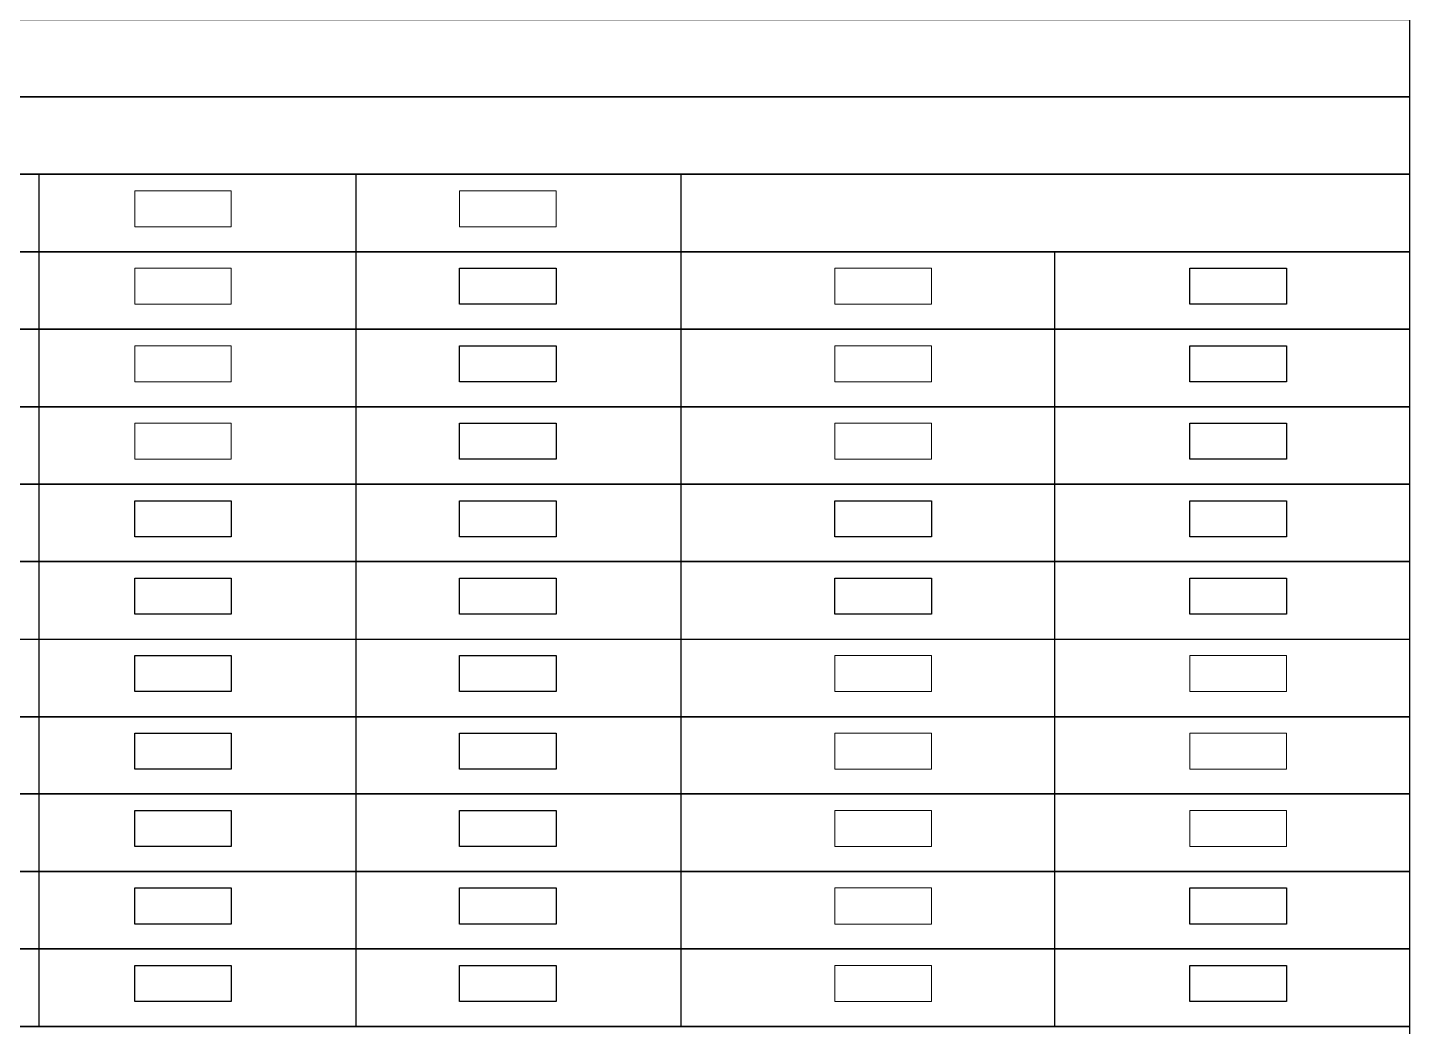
# Model space of a CAD drawing. Header units: millimetres. Extents: x -9481 to -9285, y 28735 to 28829.
# Drawn here: x -9451.51 to -9442.23, y 28769.95 to 28776.66 of the extents above; entities that cross this region are included whole.
import ezdxf

# ---------------------------------------------------------------- set-up
doc = ezdxf.new("R2010")
doc.units = ezdxf.units.MM
for name, color, linetype, lineweight in [('BLK_1_FLR_-1_BATH', 7, 'Continuous', 0), ('BLK_1_FLR_-1_WATER_CLOSET', 7, 'Continuous', 0), ('BLK_1_FLR_-1_WC_BATH', 7, 'Continuous', 0), ('BLK_1_FLR_-2_BATH', 7, 'Continuous', 0), ('BLK_1_FLR_3_CHAJJA', 7, 'Continuous', 0), ('BLK_1_FLR_3_WATER_CLOSET', 7, 'Continuous', 0), ('BLK_1_FLR_4_CHAJJA', 7, 'Continuous', 0)]:
    doc.layers.add(name, color=color, linetype=linetype, lineweight=lineweight)
for name, color, linetype, plot in [('BLK_1_FLR_-1_URINAL', 4, 'Continuous', False), ('BLK_1_FLR_-2_URINAL', 7, 'Continuous', False), ('BLK_1_FLR_-2_WATER_CLOSET', 6, 'Continuous', False), ('BLK_1_FLR_-2_WC_BATH', 7, 'Continuous', False), ('BLK_1_FLR_3_URINAL', 4, 'Continuous', False), ('BLK_1_FLR_3_WC_BATH', 4, 'Continuous', False), ('BLK_1_FLR_4_URINAL', 7, 'Continuous', False), ('BLK_1_FLR_4_WATER_CLOSET', 4, 'Continuous', False)]:
    doc.layers.add(name, color=color, linetype=linetype, plot=plot)
for name, color, linetype, true_color, plot in [('BLK_1_FLR_3_BATH', 7, 'Continuous', 0x995f4c, False), ('BLK_1_FLR_4_BATH', 7, 'Continuous', 0x995f4c, False), ('BLK_1_FLR_4_WC_BATH', 7, 'Continuous', 0x995f4c, False)]:
    doc.layers.add(name, color=color, linetype=linetype, true_color=true_color, plot=plot)

msp = doc.modelspace()

# ---------------------------------------------------------------- linework, layer by layer
for p, q in [((-9451.4401, 28775.673), (-9451.4401, 28775.1524)), ((-9449.3086, 28775.673), (-9449.3086, 28775.1524)), ((-9447.1263, 28775.673), (-9447.1263, 28775.1524)), ((-9451.4401, 28775.1524), (-9451.4401, 28774.6317)), ((-9449.3086, 28775.1524), (-9449.3086, 28774.6317)), ((-9447.1263, 28775.1524), (-9447.1263, 28774.6317)), ((-9444.6141, 28775.1524), (-9444.6141, 28774.6317)), ((-9451.4401, 28774.6317), (-9451.4401, 28773.5904)), ((-9449.3086, 28774.6317), (-9449.3086, 28773.5904)), ((-9447.1263, 28774.6317), (-9447.1263, 28773.5904)), ((-9444.6141, 28774.6317), (-9444.6141, 28773.5904)), ((-9451.4401, 28773.5904), (-9451.4401, 28773.0698)), ((-9449.3086, 28773.5904), (-9449.3086, 28773.0698)), ((-9447.1263, 28773.5904), (-9447.1263, 28773.0698)), ((-9444.6141, 28773.5904), (-9444.6141, 28773.0698)), ((-9451.4401, 28773.0698), (-9451.4401, 28772.5491)), ((-9449.3086, 28773.0698), (-9449.3086, 28772.5491)), ((-9447.1263, 28773.0698), (-9447.1263, 28772.5491)), ((-9444.6141, 28773.0698), (-9444.6141, 28772.5491)), ((-9451.4401, 28772.5491), (-9451.4401, 28772.0285)), ((-9449.3086, 28772.5491), (-9449.3086, 28772.0285)), ((-9447.1263, 28772.5491), (-9447.1263, 28772.0285)), ((-9444.6141, 28772.5491), (-9444.6141, 28772.0285)), ((-9451.4401, 28772.0285), (-9451.4401, 28771.5078)), ((-9449.3086, 28772.0285), (-9449.3086, 28771.5078)), ((-9447.1263, 28772.0285), (-9447.1263, 28771.5078)), ((-9444.6141, 28772.0285), (-9444.6141, 28771.5078)), ((-9451.4401, 28771.5078), (-9451.4401, 28770.9872)), ((-9451.4401, 28771.5078), (-9451.4401, 28770.9872)), ((-9449.3086, 28771.5078), (-9449.3086, 28770.9872)), ((-9449.3086, 28771.5078), (-9449.3086, 28770.9872)), ((-9447.1263, 28771.5078), (-9447.1263, 28770.9872)), ((-9447.1263, 28771.5078), (-9447.1263, 28770.9872)), ((-9444.6141, 28771.5078), (-9444.6141, 28770.9872)), ((-9444.6141, 28771.5078), (-9444.6141, 28770.9872)), ((-9451.4401, 28770.9872), (-9451.4401, 28770.4666)), ((-9451.4401, 28770.9872), (-9451.4401, 28770.4666)), ((-9449.3086, 28770.9872), (-9449.3086, 28770.4666)), ((-9449.3086, 28770.9872), (-9449.3086, 28770.4666)), ((-9447.1263, 28770.9872), (-9447.1263, 28770.4666)), ((-9447.1263, 28770.9872), (-9447.1263, 28770.4666)), ((-9444.6141, 28770.9872), (-9444.6141, 28770.4666)), ((-9444.6141, 28770.9872), (-9444.6141, 28770.4666)), ((-9451.4401, 28770.4666), (-9451.4401, 28769.9459)), ((-9451.4401, 28770.4666), (-9451.4401, 28769.9459)), ((-9449.3086, 28770.4666), (-9449.3086, 28769.9459)), ((-9449.3086, 28770.4666), (-9449.3086, 28769.9459)), ((-9447.1263, 28770.4666), (-9447.1263, 28769.9459)), ((-9447.1263, 28770.4666), (-9447.1263, 28769.9459)), ((-9444.6141, 28770.4666), (-9444.6141, 28769.9459)), ((-9444.6141, 28770.4666), (-9444.6141, 28769.9459))]:
    msp.add_line(p, q)
for points in [[(-9481.2579, 28776.7143), (-9442.23, 28776.7143), (-9442.23, 28776.1937), (-9481.2579, 28776.1937)], [(-9481.2579, 28776.1937), (-9442.23, 28776.1937), (-9442.23, 28775.673), (-9481.2579, 28775.673)], [(-9481.2579, 28775.673), (-9442.23, 28775.673), (-9442.23, 28775.1524), (-9481.2579, 28775.1524), (-9481.2579, 28775.673)]]:
    msp.add_lwpolyline(points, close=True)
for points in [[(-9461.7318, 28775.1524), (-9442.23, 28775.1524), (-9442.23, 28774.6317), (-9461.7318, 28774.6317)], [(-9461.7318, 28774.6317), (-9442.23, 28774.6317), (-9442.23, 28774.1111), (-9461.7318, 28774.1111)], [(-9461.7318, 28774.1111), (-9442.23, 28774.1111), (-9442.23, 28773.5904), (-9481.2579, 28773.5904), (-9481.2579, 28774.1111), (-9481.2579, 28774.1111)], [(-9481.2579, 28773.5904), (-9442.23, 28773.5904)], [(-9461.7318, 28773.5904), (-9442.23, 28773.5904), (-9442.23, 28773.0698), (-9481.2579, 28773.0698), (-9481.2579, 28773.5904), (-9481.2579, 28773.5904)], [(-9442.23, 28773.5904), (-9461.7318, 28773.5904)], [(-9481.2579, 28772.5491), (-9481.2579, 28773.0698), (-9442.23, 28773.0698), (-9442.23, 28772.5491)], [(-9461.7318, 28772.5476), (-9442.23, 28772.5476), (-9442.23, 28772.027), (-9461.7318, 28772.027)], [(-9442.23, 28772.0285), (-9442.23, 28771.5078), (-9481.2579, 28771.5078), (-9481.2579, 28772.0285), (-9481.2579, 28772.0285)], [(-9461.7318, 28772.027), (-9442.23, 28772.027), (-9442.23, 28771.5063), (-9461.7318, 28771.5063)], [(-9481.2579, 28770.4666), (-9481.2579, 28771.5078), (-9442.23, 28771.5078), (-9442.23, 28770.9872), (-9461.7318, 28770.9872)], [(-9461.7318, 28770.9872), (-9442.23, 28770.9872), (-9442.23, 28770.4666), (-9461.7318, 28770.4666)], [(-9461.7318, 28770.4666), (-9442.23, 28770.4666), (-9442.23, 28769.9459), (-9481.2579, 28769.9459), (-9481.2579, 28770.4666), (-9481.2579, 28770.4666)], [(-9481.2579, 28769.4253), (-9481.2579, 28769.9459), (-9442.23, 28769.9459), (-9442.23, 28769.4253), (-9461.7318, 28769.4253)]]:
    msp.add_lwpolyline(points)
at = {"layer": 'BLK_1_FLR_-1_BATH', "color": 1}
msp.add_lwpolyline([(-9446.0898, 28772.438), (-9445.4406, 28772.438), (-9445.4406, 28772.1959), (-9446.0898, 28772.1959)], close=True, dxfattribs=at)
at = {"layer": 'BLK_1_FLR_-1_BATH', "color": 2}
msp.add_lwpolyline([(-9446.0898, 28771.9174), (-9445.4406, 28771.9174), (-9445.4406, 28771.6752), (-9446.0898, 28771.6752)], close=True, dxfattribs=at)
at = {"layer": 'BLK_1_FLR_-1_BATH', "color": 3}
msp.add_lwpolyline([(-9446.0898, 28771.3967), (-9445.4406, 28771.3967), (-9445.4406, 28771.1546), (-9446.0898, 28771.1546)], close=True, dxfattribs=at)
at = {"layer": 'BLK_1_FLR_-1_URINAL', "color": 2}
msp.add_lwpolyline([(-9446.0898, 28773.4793), (-9445.4406, 28773.4793), (-9445.4406, 28773.2372), (-9446.0898, 28773.2372)], close=True, dxfattribs=at)
at = {"layer": 'BLK_1_FLR_-1_URINAL', "color": 3}
msp.add_lwpolyline([(-9446.0898, 28772.9587), (-9445.4406, 28772.9587), (-9445.4406, 28772.7165), (-9446.0898, 28772.7165)], close=True, dxfattribs=at)
at = {"layer": 'BLK_1_FLR_-1_WATER_CLOSET', "color": 1}
msp.add_lwpolyline([(-9446.0898, 28775.0412), (-9445.4406, 28775.0412), (-9445.4406, 28774.7991), (-9446.0898, 28774.7991)], close=True, dxfattribs=at)
at = {"layer": 'BLK_1_FLR_-1_WATER_CLOSET', "color": 2}
msp.add_lwpolyline([(-9446.0898, 28774.5206), (-9445.4406, 28774.5206), (-9445.4406, 28774.2785), (-9446.0898, 28774.2785)], close=True, dxfattribs=at)
at = {"layer": 'BLK_1_FLR_-1_WATER_CLOSET', "color": 3}
msp.add_lwpolyline([(-9446.0898, 28774), (-9445.4406, 28774), (-9445.4406, 28773.7578), (-9446.0898, 28773.7578)], close=True, dxfattribs=at)
at = {"layer": 'BLK_1_FLR_-1_WC_BATH', "color": 1}
msp.add_lwpolyline([(-9446.0898, 28770.8761), (-9445.4406, 28770.8761), (-9445.4406, 28770.6339), (-9446.0898, 28770.6339)], close=True, dxfattribs=at)
at = {"layer": 'BLK_1_FLR_-1_WC_BATH', "color": 2}
msp.add_lwpolyline([(-9446.0898, 28770.3554), (-9445.4406, 28770.3554), (-9445.4406, 28770.1133), (-9446.0898, 28770.1133)], close=True, dxfattribs=at)
at = {"layer": 'BLK_1_FLR_-2_BATH', "color": 1}
msp.add_lwpolyline([(-9443.7046, 28772.438), (-9443.0554, 28772.438), (-9443.0554, 28772.1959), (-9443.7046, 28772.1959)], close=True, dxfattribs=at)
at = {"layer": 'BLK_1_FLR_-2_BATH', "color": 2}
msp.add_lwpolyline([(-9443.7046, 28771.9174), (-9443.0554, 28771.9174), (-9443.0554, 28771.6752), (-9443.7046, 28771.6752)], close=True, dxfattribs=at)
at = {"layer": 'BLK_1_FLR_-2_BATH', "color": 3}
msp.add_lwpolyline([(-9443.7046, 28771.3967), (-9443.0554, 28771.3967), (-9443.0554, 28771.1546), (-9443.7046, 28771.1546)], close=True, dxfattribs=at)
at = {"layer": 'BLK_1_FLR_-2_URINAL', "color": 2}
msp.add_lwpolyline([(-9443.7046, 28773.4793), (-9443.0554, 28773.4793), (-9443.0554, 28773.2372), (-9443.7046, 28773.2372)], close=True, dxfattribs=at)
at = {"layer": 'BLK_1_FLR_-2_URINAL', "color": 3}
msp.add_lwpolyline([(-9443.7046, 28772.9587), (-9443.0554, 28772.9587), (-9443.0554, 28772.7165), (-9443.7046, 28772.7165)], close=True, dxfattribs=at)
at = {"layer": 'BLK_1_FLR_-2_WATER_CLOSET', "color": 1}
msp.add_lwpolyline([(-9443.7046, 28775.0412), (-9443.0554, 28775.0412), (-9443.0554, 28774.7991), (-9443.7046, 28774.7991)], close=True, dxfattribs=at)
at = {"layer": 'BLK_1_FLR_-2_WATER_CLOSET', "color": 2}
msp.add_lwpolyline([(-9443.7046, 28774.5206), (-9443.0554, 28774.5206), (-9443.0554, 28774.2785), (-9443.7046, 28774.2785)], close=True, dxfattribs=at)
at = {"layer": 'BLK_1_FLR_-2_WATER_CLOSET', "color": 3}
msp.add_lwpolyline([(-9443.7046, 28774), (-9443.0554, 28774), (-9443.0554, 28773.7578), (-9443.7046, 28773.7578)], close=True, dxfattribs=at)
at = {"layer": 'BLK_1_FLR_-2_WC_BATH', "color": 1}
msp.add_lwpolyline([(-9443.7046, 28770.8761), (-9443.0554, 28770.8761), (-9443.0554, 28770.6339), (-9443.7046, 28770.6339)], close=True, dxfattribs=at)
at = {"layer": 'BLK_1_FLR_-2_WC_BATH', "color": 2}
msp.add_lwpolyline([(-9443.7046, 28770.3554), (-9443.0554, 28770.3554), (-9443.0554, 28770.1133), (-9443.7046, 28770.1133)], close=True, dxfattribs=at)
at = {"layer": 'BLK_1_FLR_3_BATH', "color": 1}
msp.add_lwpolyline([(-9450.7953, 28772.438), (-9450.1461, 28772.438), (-9450.1461, 28772.1959), (-9450.7953, 28772.1959)], close=True, dxfattribs=at)
at = {"layer": 'BLK_1_FLR_3_BATH', "color": 2}
msp.add_lwpolyline([(-9450.7953, 28771.9174), (-9450.1461, 28771.9174), (-9450.1461, 28771.6752), (-9450.7953, 28771.6752)], close=True, dxfattribs=at)
at = {"layer": 'BLK_1_FLR_3_BATH', "color": 3}
msp.add_lwpolyline([(-9450.7953, 28771.3967), (-9450.1461, 28771.3967), (-9450.1461, 28771.1546), (-9450.7953, 28771.1546)], close=True, dxfattribs=at)
at = {"layer": 'BLK_1_FLR_3_CHAJJA'}
msp.add_lwpolyline([(-9450.7953, 28775.5619), (-9450.1461, 28775.5619), (-9450.1461, 28775.3197), (-9450.7953, 28775.3197)], close=True, dxfattribs=at)
at = {"layer": 'BLK_1_FLR_3_URINAL', "color": 2}
msp.add_lwpolyline([(-9450.7953, 28773.4793), (-9450.1461, 28773.4793), (-9450.1461, 28773.2372), (-9450.7953, 28773.2372)], close=True, dxfattribs=at)
at = {"layer": 'BLK_1_FLR_3_URINAL', "color": 3}
msp.add_lwpolyline([(-9450.7953, 28772.9587), (-9450.1461, 28772.9587), (-9450.1461, 28772.7165), (-9450.7953, 28772.7165)], close=True, dxfattribs=at)
at = {"layer": 'BLK_1_FLR_3_WATER_CLOSET', "color": 1}
msp.add_lwpolyline([(-9450.7953, 28775.0412), (-9450.1461, 28775.0412), (-9450.1461, 28774.7991), (-9450.7953, 28774.7991)], close=True, dxfattribs=at)
at = {"layer": 'BLK_1_FLR_3_WATER_CLOSET', "color": 2}
msp.add_lwpolyline([(-9450.7953, 28774.5206), (-9450.1461, 28774.5206), (-9450.1461, 28774.2785), (-9450.7953, 28774.2785)], close=True, dxfattribs=at)
at = {"layer": 'BLK_1_FLR_3_WATER_CLOSET', "color": 3}
msp.add_lwpolyline([(-9450.7953, 28774), (-9450.1461, 28774), (-9450.1461, 28773.7578), (-9450.7953, 28773.7578)], close=True, dxfattribs=at)
at = {"layer": 'BLK_1_FLR_3_WC_BATH', "color": 1}
msp.add_lwpolyline([(-9450.7953, 28770.8761), (-9450.1461, 28770.8761), (-9450.1461, 28770.6339), (-9450.7953, 28770.6339)], close=True, dxfattribs=at)
at = {"layer": 'BLK_1_FLR_3_WC_BATH', "color": 2}
msp.add_lwpolyline([(-9450.7953, 28770.3554), (-9450.1461, 28770.3554), (-9450.1461, 28770.1133), (-9450.7953, 28770.1133)], close=True, dxfattribs=at)
at = {"layer": 'BLK_1_FLR_4_BATH', "color": 1}
msp.add_lwpolyline([(-9448.613, 28772.438), (-9447.9638, 28772.438), (-9447.9638, 28772.1959), (-9448.613, 28772.1959)], close=True, dxfattribs=at)
at = {"layer": 'BLK_1_FLR_4_BATH', "color": 2}
msp.add_lwpolyline([(-9448.613, 28771.9174), (-9447.9638, 28771.9174), (-9447.9638, 28771.6752), (-9448.613, 28771.6752)], close=True, dxfattribs=at)
at = {"layer": 'BLK_1_FLR_4_BATH', "color": 3}
msp.add_lwpolyline([(-9448.613, 28771.3967), (-9447.9638, 28771.3967), (-9447.9638, 28771.1546), (-9448.613, 28771.1546)], close=True, dxfattribs=at)
at = {"layer": 'BLK_1_FLR_4_CHAJJA'}
msp.add_lwpolyline([(-9448.613, 28775.5619), (-9447.9638, 28775.5619), (-9447.9638, 28775.3197), (-9448.613, 28775.3197)], close=True, dxfattribs=at)
at = {"layer": 'BLK_1_FLR_4_URINAL', "color": 2}
msp.add_lwpolyline([(-9448.613, 28773.4793), (-9447.9638, 28773.4793), (-9447.9638, 28773.2372), (-9448.613, 28773.2372)], close=True, dxfattribs=at)
at = {"layer": 'BLK_1_FLR_4_URINAL', "color": 3}
msp.add_lwpolyline([(-9448.613, 28772.9587), (-9447.9638, 28772.9587), (-9447.9638, 28772.7165), (-9448.613, 28772.7165)], close=True, dxfattribs=at)
at = {"layer": 'BLK_1_FLR_4_WATER_CLOSET', "color": 1}
msp.add_lwpolyline([(-9448.613, 28775.0412), (-9447.9638, 28775.0412), (-9447.9638, 28774.7991), (-9448.613, 28774.7991)], close=True, dxfattribs=at)
at = {"layer": 'BLK_1_FLR_4_WATER_CLOSET', "color": 2}
msp.add_lwpolyline([(-9448.613, 28774.5206), (-9447.9638, 28774.5206), (-9447.9638, 28774.2785), (-9448.613, 28774.2785)], close=True, dxfattribs=at)
at = {"layer": 'BLK_1_FLR_4_WATER_CLOSET', "color": 3}
msp.add_lwpolyline([(-9448.613, 28774), (-9447.9638, 28774), (-9447.9638, 28773.7578), (-9448.613, 28773.7578)], close=True, dxfattribs=at)
at = {"layer": 'BLK_1_FLR_4_WC_BATH', "color": 1}
msp.add_lwpolyline([(-9448.613, 28770.8761), (-9447.9638, 28770.8761), (-9447.9638, 28770.6339), (-9448.613, 28770.6339)], close=True, dxfattribs=at)
at = {"layer": 'BLK_1_FLR_4_WC_BATH', "color": 2}
msp.add_lwpolyline([(-9448.613, 28770.3554), (-9447.9638, 28770.3554), (-9447.9638, 28770.1133), (-9448.613, 28770.1133)], close=True, dxfattribs=at)

doc.saveas('drawing.dxf')
